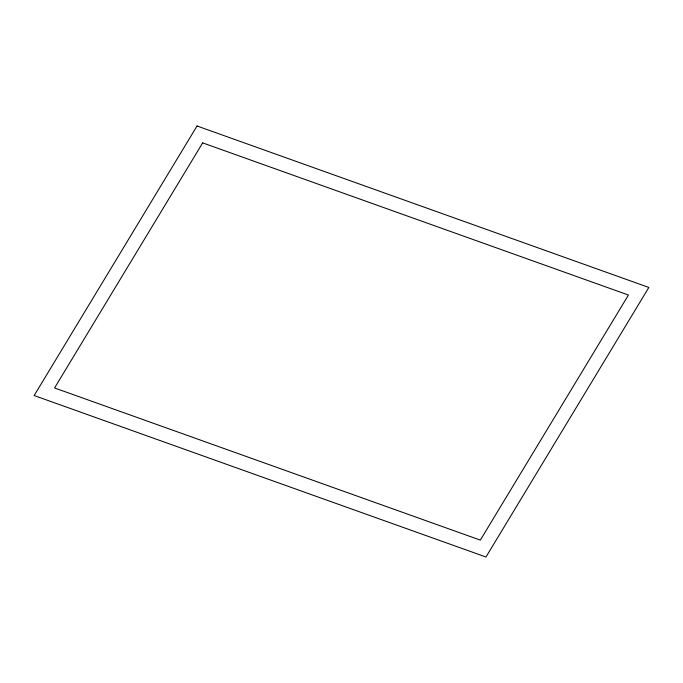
<?xml version="1.0" encoding="UTF-8"?>
<svg xmlns="http://www.w3.org/2000/svg" width="683" height="683" viewBox="0 0 683 683"><rect width="100%" height="100%" fill="white"/><g stroke="black" fill="none" stroke-linecap="round" stroke-linejoin="round"><path stroke-width="1.02" d="M197.037 125.988L34.15 395.542L485.963 557.012L648.85 287.458L197.037 125.988M202.672 142.884L54.563 387.961L480.328 540.116L628.437 295.039L202.672 142.884"/></g></svg>
